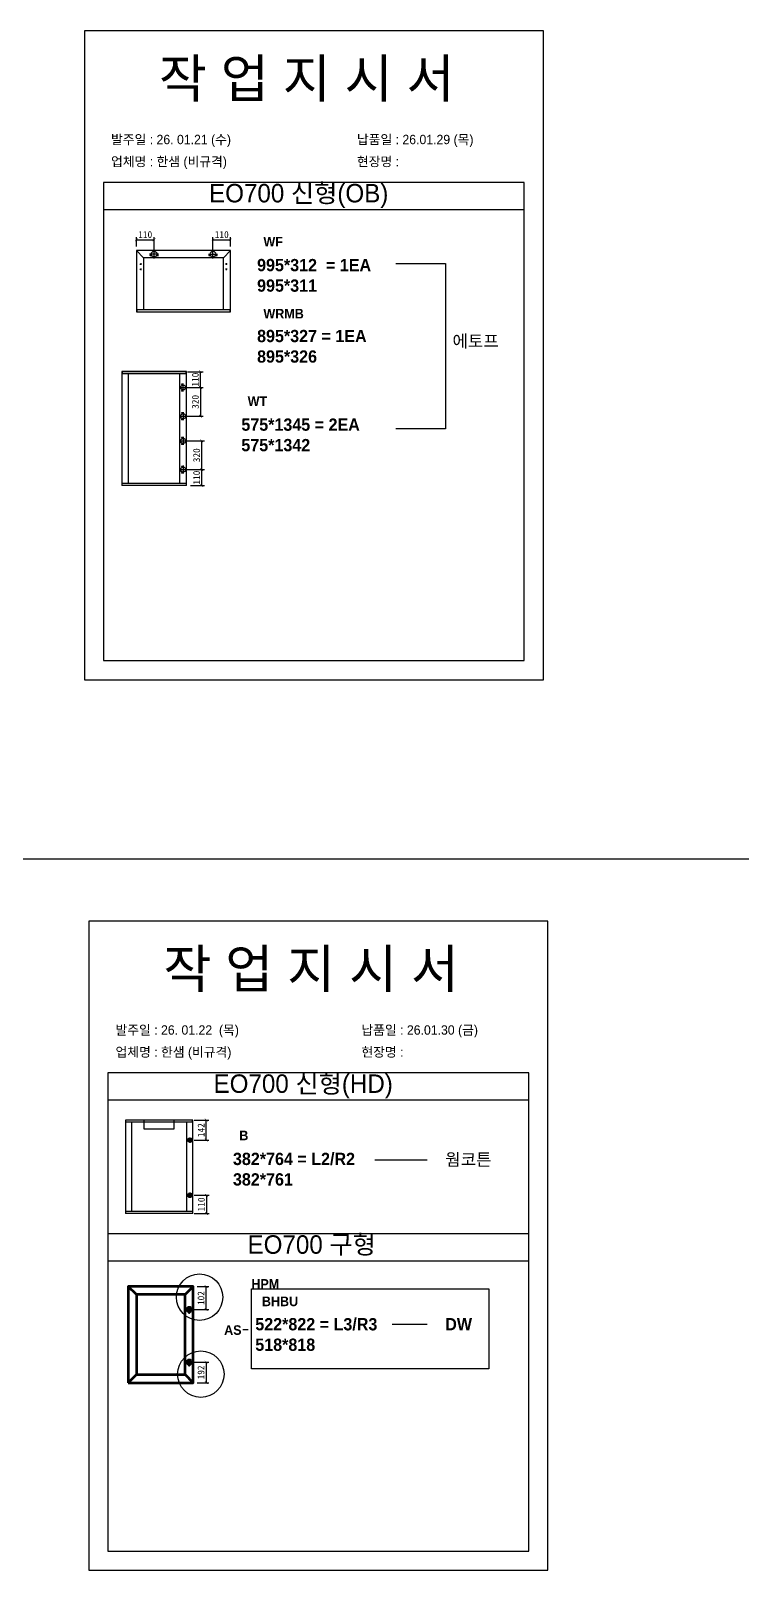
# Model space of a CAD drawing. Header units: millimetres. Extents: x -44117 to 256353, y -2095463 to 65325.
# Drawn here: x 114361 to 116962, y -654183 to -648547 of the extents above; entities that cross this region are included whole.
import ezdxf

# ---------------------------------------------------------------- set-up
doc = ezdxf.new("R2010")
doc.units = ezdxf.units.MM
doc.header["$LTSCALE"] = 10
doc.layers.add('Layer1', color=7, linetype='Continuous', lineweight=70)
doc.styles.add('MtX_Gulim', font='')
doc.styles.get('MtX_Gulim').set_extended_font_data('Gulim', bold=True)
doc.dimstyles.new('ISO-25', dxfattribs={"dimtxt": 2.5, "dimasz": 2.5, "dimexe": 1, "dimexo": 1, "dimtad": 1, "dimtxsty": 'Standard', "dimblk": 'ARCHTICK', "dimcen": 2.5, "dimadec": 0, "dimazin": 0, "dimtfac": 1, "dimtmove": 0, "dimatfit": 3, "dimfxl": 0, "dimarcsym": 0})

# ---------------------------------------------------------------- blocks, each defined once
blk = doc.blocks.new('_ArchTick')
at = {"color": 0, "linetype": 'ByBlock', "const_width": 0.15}
blk.add_lwpolyline([(-0.5, -0.5), (0.5, 0.5)], dxfattribs=at)
blk = doc.blocks.new('*D4589')
at = {"color": 0, "lineweight": -2}
for p, q in [((114748, -649336.7), (114748, -649302.1)), ((114812.6, -649349.4), (114812.6, -649302.1)), ((114748, -649312.1), (114812.6, -649312.1))]:
    blk.add_line(p, q, dxfattribs=at)
at = {"layer": 'Defpoints', "color": 0}
for p in [(114748, -649351.7), (114812.6, -649312.1), (114812.6, -649364.4)]:
    blk.add_point(p, dxfattribs=at)
at = {"color": 0, "lineweight": -2, "xscale": 10, "yscale": 10, "zscale": 10, "rotation": 180}
blk.add_blockref('_ArchTick', (114748, -649312.1), dxfattribs=at)
at = {"color": 0, "lineweight": -2, "xscale": 10, "yscale": 10, "zscale": 10}
blk.add_blockref('_ArchTick', (114812.6, -649312.1), dxfattribs=at)
at = {"color": 0, "insert": (114780.3, -649293.4), "char_height": 25, "attachment_point": 5}
blk.add_mtext('110', dxfattribs=at)
blk = doc.blocks.new('*D4590')
at = {"color": 0, "lineweight": -2}
for p, q in [((115028.1, -649349.4), (115028.1, -649302.1)), ((115092.6, -649336.7), (115092.6, -649302.1)), ((115028.1, -649312.1), (115092.6, -649312.1))]:
    blk.add_line(p, q, dxfattribs=at)
at = {"layer": 'Defpoints', "color": 0}
for p in [(115028.1, -649364.4), (115092.6, -649312.1), (115092.6, -649351.7)]:
    blk.add_point(p, dxfattribs=at)
at = {"color": 0, "lineweight": -2, "xscale": 10, "yscale": 10, "zscale": 10, "rotation": 180}
blk.add_blockref('_ArchTick', (115028.1, -649312.1), dxfattribs=at)
at = {"color": 0, "lineweight": -2, "xscale": 10, "yscale": 10, "zscale": 10}
blk.add_blockref('_ArchTick', (115092.6, -649312.1), dxfattribs=at)
at = {"color": 0, "insert": (115060.4, -649293.4), "char_height": 25, "attachment_point": 5}
blk.add_mtext('110', dxfattribs=at)
blk = doc.blocks.new('*D4591')
at = {"color": 0, "lineweight": -2}
for p, q in [((114934.5, -649795.3), (114992.4, -649795.3)), ((114982.4, -649853.1), (114982.4, -649795.3)), ((114934.5, -649853.1), (114992.4, -649853.1))]:
    blk.add_line(p, q, dxfattribs=at)
at = {"layer": 'Defpoints', "color": 0}
for p in [(114919.5, -649795.3), (114982.4, -649795.3), (114919.5, -649853.1)]:
    blk.add_point(p, dxfattribs=at)
at = {"color": 0, "lineweight": -2, "xscale": 10, "yscale": 10, "zscale": 10}
for p, rotation in [((114982.4, -649795.3), 90), ((114982.4, -649853.1), 270)]:
    blk.add_blockref('_ArchTick', p, dxfattribs=dict(at, rotation=rotation))
at = {"color": 0, "insert": (114963.7, -649824.2), "char_height": 25, "attachment_point": 5, "rotation": 90}
blk.add_mtext('110', dxfattribs=at)
blk = doc.blocks.new('*D4592')
at = {"color": 0, "lineweight": -2}
for p, q in [((114934.5, -650153.7), (114997, -650153.7)), ((114987, -650212.2), (114987, -650153.7)), ((114946.2, -650212.2), (114997, -650212.2))]:
    blk.add_line(p, q, dxfattribs=at)
at = {"layer": 'Defpoints', "color": 0}
for p in [(114919.5, -650153.7), (114987, -650153.7), (114931.2, -650212.2)]:
    blk.add_point(p, dxfattribs=at)
at = {"color": 0, "lineweight": -2, "xscale": 10, "yscale": 10, "zscale": 10}
for p, rotation in [((114987, -650153.7), 90), ((114987, -650212.2), 270)]:
    blk.add_blockref('_ArchTick', p, dxfattribs=dict(at, rotation=rotation))
at = {"color": 0, "insert": (114968.3, -650183), "char_height": 25, "attachment_point": 5, "rotation": 90}
blk.add_mtext('110', dxfattribs=at)
blk = doc.blocks.new('*D4593')
at = {"color": 0, "lineweight": -2}
for p, q in [((114934.5, -650048.5), (114997, -650048.5)), ((114987, -650153.7), (114987, -650048.5)), ((114934.5, -650153.7), (114997, -650153.7))]:
    blk.add_line(p, q, dxfattribs=at)
at = {"layer": 'Defpoints', "color": 0}
for p in [(114919.5, -650048.5), (114987, -650048.5), (114919.5, -650153.7)]:
    blk.add_point(p, dxfattribs=at)
at = {"color": 0, "lineweight": -2, "xscale": 10, "yscale": 10, "zscale": 10}
for p, rotation in [((114987, -650048.5), 90), ((114987, -650153.7), 270)]:
    blk.add_blockref('_ArchTick', p, dxfattribs=dict(at, rotation=rotation))
at = {"color": 0, "insert": (114968.3, -650101.1), "char_height": 25, "attachment_point": 5, "rotation": 90}
blk.add_mtext('320', dxfattribs=at)
blk = doc.blocks.new('*D4594')
at = {"color": 0, "lineweight": -2}
for p, q in [((114934.5, -649853.1), (114992.4, -649853.1)), ((114982.4, -649853.1), (114982.4, -649958.3)), ((114934.5, -649958.3), (114992.4, -649958.3))]:
    blk.add_line(p, q, dxfattribs=at)
at = {"layer": 'Defpoints', "color": 0}
for p in [(114919.5, -649853.1), (114919.5, -649958.3), (114982.4, -649958.3)]:
    blk.add_point(p, dxfattribs=at)
at = {"color": 0, "lineweight": -2, "xscale": 10, "yscale": 10, "zscale": 10}
for p, rotation in [((114982.4, -649853.1), 90), ((114982.4, -649958.3), 270)]:
    blk.add_blockref('_ArchTick', p, dxfattribs=dict(at, rotation=rotation))
at = {"color": 0, "insert": (114963.7, -649905.7), "char_height": 25, "attachment_point": 5, "rotation": 90}
blk.add_mtext('320', dxfattribs=at)
blk = doc.blocks.new('*D4601')
at = {"color": 0, "lineweight": -2}
for p, q in [((114958.8, -652535.2), (115013.5, -652535.2)), ((115003.5, -652608.8), (115003.5, -652535.2)), ((114958.8, -652608.8), (115013.5, -652608.8))]:
    blk.add_line(p, q, dxfattribs=at)
at = {"layer": 'Defpoints', "color": 0}
for p in [(114943.8, -652535.2), (115003.5, -652535.2), (114943.8, -652608.8)]:
    blk.add_point(p, dxfattribs=at)
at = {"color": 0, "lineweight": -2, "xscale": 10, "yscale": 10, "zscale": 10}
for p, rotation in [((115003.5, -652535.2), 90), ((115003.5, -652608.8), 270)]:
    blk.add_blockref('_ArchTick', p, dxfattribs=dict(at, rotation=rotation))
at = {"color": 0, "insert": (114984.7, -652572), "char_height": 25, "attachment_point": 5, "rotation": 90}
blk.add_mtext('142', dxfattribs=at)
blk = doc.blocks.new('*D4602')
at = {"color": 0, "lineweight": -2}
for p, q in [((114958.8, -652810.7), (115014.4, -652810.7)), ((115004.4, -652810.7), (115004.4, -652877.6)), ((114958.8, -652877.6), (115014.4, -652877.6))]:
    blk.add_line(p, q, dxfattribs=at)
at = {"layer": 'Defpoints', "color": 0}
for p in [(114943.8, -652810.7), (114943.8, -652877.6), (115004.4, -652877.6)]:
    blk.add_point(p, dxfattribs=at)
at = {"color": 0, "lineweight": -2, "xscale": 10, "yscale": 10, "zscale": 10}
for p, rotation in [((115004.4, -652810.7), 90), ((115004.4, -652877.6), 270)]:
    blk.add_blockref('_ArchTick', p, dxfattribs=dict(at, rotation=rotation))
at = {"color": 0, "insert": (114985.7, -652844.1), "char_height": 25, "attachment_point": 5, "rotation": 90}
blk.add_mtext('110', dxfattribs=at)
blk = doc.blocks.new('*D4603')
at = {"color": 0, "lineweight": -2}
for p, q in [((114970.5, -653144.8), (115013.2, -653144.8)), ((115003.2, -653229), (115003.2, -653144.8)), ((114956.4, -653229), (115013.2, -653229))]:
    blk.add_line(p, q, dxfattribs=at)
at = {"layer": 'Defpoints', "color": 0}
for p in [(114955.5, -653144.8), (115003.2, -653144.8), (114941.4, -653229)]:
    blk.add_point(p, dxfattribs=at)
at = {"color": 0, "lineweight": -2, "xscale": 10, "yscale": 10, "zscale": 10}
for p, rotation in [((115003.2, -653144.8), 90), ((115003.2, -653229), 270)]:
    blk.add_blockref('_ArchTick', p, dxfattribs=dict(at, rotation=rotation))
at = {"color": 0, "insert": (114984.5, -653186.9), "char_height": 25, "attachment_point": 5, "rotation": 90}
blk.add_mtext('102', dxfattribs=at)
blk = doc.blocks.new('*D4604')
at = {"color": 0, "lineweight": -2}
for p, q in [((114956.4, -653421.6), (115013.2, -653421.6)), ((115003.2, -653421.6), (115003.2, -653496.9)), ((114970.5, -653496.9), (115013.2, -653496.9))]:
    blk.add_line(p, q, dxfattribs=at)
at = {"layer": 'Defpoints', "color": 0}
for p in [(114941.4, -653421.6), (114955.5, -653496.9), (115003.2, -653496.9)]:
    blk.add_point(p, dxfattribs=at)
at = {"color": 0, "lineweight": -2, "xscale": 10, "yscale": 10, "zscale": 10}
for p, rotation in [((115003.2, -653421.6), 90), ((115003.2, -653496.9), 270)]:
    blk.add_blockref('_ArchTick', p, dxfattribs=dict(at, rotation=rotation))
at = {"color": 0, "insert": (114984.5, -653459.2), "char_height": 25, "attachment_point": 5, "rotation": 90}
blk.add_mtext('192', dxfattribs=at)

msp = doc.modelspace()

# ---------------------------------------------------------------- linework, layer by layer
for p, q in [((116167.50209, -649102.17754), (114627.50209, -649102.17754)), ((116167.50209, -649202.17754), (114627.50209, -649202.17754)), ((114747.75349, -649351.71355), (114747.75349, -649576.05387)), ((114774.09424, -649378.0543), (114747.84018, -649351.50427)), ((115092.63933, -649351.41758), (114748.04946, -649351.41758)), ((114828.71292, -649364.43998), (114796.42609, -649364.43998)), ((114812.5695, -649380.58339), (114812.5695, -649348.29656)), ((115011.97587, -649364.43998), (115044.2627, -649364.43998)), ((115028.11929, -649380.58339), (115028.11929, -649348.29656)), ((115066.59454, -649378.0543), (115092.84861, -649351.50427)), ((115092.93529, -649576.05387), (115092.93529, -649351.71355)), ((114761.07186, -649401.13945), (114766.99113, -649401.13945)), ((114761.07186, -649420.08111), (114766.99113, -649420.08111)), ((114764.03149, -649398.17982), (114764.03149, -649404.09909)), ((114764.03149, -649417.12148), (114764.03149, -649423.04075)), ((114774.09424, -649378.0543), (114774.09424, -649568.06286)), ((115066.59454, -649378.0543), (114774.09424, -649378.0543)), ((114801.61886, -649370.35925), (114796.88344, -649370.35925)), ((114799.25115, -649367.99154), (114799.25115, -649372.72696)), ((114828.25557, -649370.35925), (114823.52015, -649370.35925)), ((114825.88786, -649367.99154), (114825.88786, -649372.72696)), ((115017.16864, -649370.35925), (115012.43323, -649370.35925)), ((115014.80094, -649367.99154), (115014.80094, -649372.72696)), ((115043.80536, -649370.35925), (115039.06994, -649370.35925)), ((115041.43765, -649367.99154), (115041.43765, -649372.72696)), ((115066.59454, -649567.47093), (115066.59454, -649378.0543)), ((115079.61694, -649401.13945), (115073.69767, -649401.13945)), ((115079.61694, -649420.08111), (115073.69767, -649420.08111)), ((115076.65731, -649398.17982), (115076.65731, -649404.09909)), ((115076.65731, -649417.12148), (115076.65731, -649423.04075)), ((114747.75349, -649567.47093), (115092.93529, -649567.47093)), ((114747.75349, -649575.52114), (115092.63933, -649575.52114)), ((114748.04946, -649576.34984), (115092.63933, -649576.34984)), ((114749.23331, -649567.47093), (114749.23331, -649576.34984)), ((115091.45547, -649576.34984), (115091.45547, -649567.47093)), ((114694.23868, -649794.81552), (114694.23868, -650212.02338)), ((114931.23224, -649795.29483), (114694.23868, -649795.29483)), ((114931.23224, -649802.53778), (114694.23868, -649802.53778)), ((114930.96596, -649794.54923), (114694.50496, -649794.54923)), ((114695.5701, -649794.54923), (114695.5701, -649802.53778)), ((114717.93803, -649802.00521), (114717.93803, -650204.30112)), ((114907.2666, -650204.30112), (114907.2666, -649802.53778)), ((114929.90082, -649802.53778), (114929.90082, -649794.54923)), ((114931.23224, -650212.02338), (114931.23224, -649794.81552)), ((114904.99112, -649853.13191), (114934.0403, -649853.13191)), ((114916.85286, -649841.14909), (114912.5923, -649841.14909)), ((114916.85286, -649865.11473), (114912.5923, -649865.11473)), ((114914.72258, -649839.01881), (114914.72258, -649843.27937)), ((114914.72258, -649862.98445), (114914.72258, -649867.24501)), ((114919.51571, -649867.6565), (114919.51571, -649838.60732)), ((114904.99112, -649958.31446), (114934.0403, -649958.31446)), ((114916.85286, -649946.33163), (114912.5923, -649946.33163)), ((114916.85286, -649970.29727), (114912.5923, -649970.29727)), ((114914.72258, -649944.20135), (114914.72258, -649948.46191)), ((114914.72258, -649968.16699), (114914.72258, -649972.42755)), ((114919.51571, -649943.78986), (114919.51571, -649972.83904)), ((114916.85286, -650036.54162), (114912.5923, -650036.54162)), ((114914.72258, -650034.41134), (114914.72258, -650038.6719)), ((114919.51571, -650033.99986), (114919.51571, -650063.04904)), ((114904.99112, -650048.52445), (114934.0403, -650048.52445)), ((114916.85286, -650060.50726), (114912.5923, -650060.50726)), ((114914.72258, -650058.37699), (114914.72258, -650062.63754)), ((114904.99112, -650153.70698), (114934.0403, -650153.70698)), ((114916.85286, -650141.72415), (114912.5923, -650141.72415)), ((114914.72258, -650139.59387), (114914.72258, -650143.85443)), ((114919.51571, -650139.18239), (114919.51571, -650168.23157)), ((114931.23224, -650204.30112), (114694.23868, -650204.30112)), ((114931.23224, -650211.54407), (114694.23868, -650211.54407)), ((114930.96596, -650212.28967), (114694.50496, -650212.28967)), ((114695.5701, -650212.28967), (114695.5701, -650204.30112)), ((114916.85286, -650165.68979), (114912.5923, -650165.68979)), ((114914.72258, -650163.55951), (114914.72258, -650167.82007)), ((114929.90082, -650204.30112), (114929.90082, -650212.28967)), ((116183.95229, -652362.55352), (114643.95229, -652362.55352)), ((116183.95229, -652462.55352), (114643.95229, -652462.55352)), ((114707.97852, -652535.41865), (114707.97852, -652877.30554)), ((114954.47916, -652535.86139), (114707.97852, -652535.86139)), ((114954.47916, -652542.55155), (114707.97852, -652542.55155)), ((114954.23319, -652535.17269), (114708.22448, -652535.17269)), ((114729.86911, -652542.05962), (114729.86911, -652870.17266)), ((114932.3426, -652870.17266), (114932.3426, -652542.55155)), ((114953.24935, -652542.55155), (114953.24935, -652535.17269)), ((114954.47916, -652877.30554), (114954.47916, -652535.41865)), ((115620.37654, -652680.24657), (115812.51976, -652680.24657)), ((114954.47916, -652870.17266), (114707.97852, -652870.17266)), ((114954.47916, -652876.86282), (114707.97852, -652876.86282)), ((114954.23319, -652877.55151), (114708.22448, -652877.55151)), ((114709.20832, -652877.55151), (114709.20832, -652870.17266)), ((114953.24935, -652870.17266), (114953.24935, -652877.55151)), ((116183.95229, -652951.62418), (114643.95229, -652951.62418)), ((116183.95229, -653051.62418), (114643.95229, -653051.62418)), ((115136.97478, -653301.90388), (115157.51641, -653301.90388)), ((115684.30229, -653282.96951), (115812.51976, -653282.96951))]:
    msp.add_line(p, q)
at = {"color": 1}
msp.add_line((104015.69829, -651579.06976), (196284.84516, -651579.06976), dxfattribs=at)
msp.add_line((104015.69829, -651579.06976), (196284.84516, -651579.06976), dxfattribs=at)
for points in [[(114557.50209, -650923.00782), (116237.50209, -650923.00782), (116237.50209, -648547.00782), (114557.50209, -648547.00782)], [(114573.95229, -654183.3838), (116253.95229, -654183.3838), (116253.95229, -651807.3838), (114573.95229, -651807.3838)], [(115168.77839, -653153.45374), (116037.55993, -653153.45374), (116037.55993, -653446.26529), (115168.77839, -653446.26529)]]:
    msp.add_lwpolyline(points, close=True)
for points in [[(114627.50209, -649102.17754), (114627.50209, -650853.00782), (116167.50209, -650853.00782), (116167.50209, -649102.17754)], [(115697.0976, -649399.27338), (115879.07788, -649399.27338), (115879.07788, -650004.23487), (115697.0976, -650004.23487)], [(114643.95229, -652362.55352), (114643.95229, -654113.3838), (116183.95229, -654113.3838), (116183.95229, -652362.55352)], [(114884.72141, -652535.17269), (114884.72141, -652568.69111), (114776.6514, -652568.69111), (114776.6514, -652535.17269)]]:
    msp.add_lwpolyline(points)
for centre, radius in [((114812.5695, -649364.43998), 10.35872), ((115028.11929, -649364.43998), 10.35872), ((114764.03149, -649401.13945), 0.88789), ((114764.03149, -649420.08111), 0.88789), ((114799.25115, -649370.35925), 0.94708), ((114825.88786, -649370.35925), 0.94708), ((115014.80094, -649370.35925), 0.94708), ((115041.43765, -649370.35925), 0.94708), ((115076.65731, -649401.13945), 0.88789), ((115076.65731, -649420.08111), 0.88789), ((114919.51571, -649853.13191), 9.31997), ((114914.72258, -649841.14909), 0.85211), ((114914.72258, -649865.11473), 0.85211), ((114919.51571, -649958.31446), 9.31997), ((114914.72258, -649946.33163), 0.85211), ((114914.72258, -649970.29727), 0.85211), ((114919.51571, -650048.52445), 9.31997), ((114914.72258, -650036.54162), 0.85211), ((114914.72258, -650060.50726), 0.85211), ((114919.51571, -650153.70698), 9.31997), ((114914.72258, -650141.72415), 0.85211), ((114914.72258, -650165.68979), 0.85211)]:
    msp.add_circle(centre, radius)
for centre, radius in [((114979.21836, -653183.66654), 84.93173), ((114983.59938, -653465.51816), 84.94753)]:
    msp.add_circle(centre, radius, dxfattribs=at)
for centre, radius, start, end in [((114748.04946, -649351.71355), 0.29596, 90, 180), ((115092.63933, -649351.71355), 0.29596, 0, 90), ((114748.04946, -649576.05387), 0.29596, 180, 270), ((115092.63933, -649576.05387), 0.29596, 270, 0), ((114694.50496, -649794.81552), 0.26628, 90, 180), ((114930.96596, -649794.81552), 0.26628, 0, 90), ((114694.50496, -650212.02339), 0.26628, 180, 270), ((114930.96596, -650212.02339), 0.26628, 270, 0), ((114954.23319, -652535.41865), 0.24596, 0, 90), ((114708.22448, -652877.30555), 0.24596, 180, 270), ((114954.23319, -652877.30555), 0.24596, 270, 0)]:
    msp.add_arc(centre, radius, start, end)
at = {"layer": 'Layer1'}
for p, q in [((114943.84117, -652599.72397), (114943.84117, -652617.85437)), ((114943.84117, -652819.73233), (114943.84117, -652801.60193)), ((114747.90377, -653174.49305), (114718.25343, -653144.84271)), ((114925.80582, -653174.49305), (114955.45616, -653144.84271)), ((114929.0635, -653228.98761), (114953.7125, -653228.98761)), ((114929.0635, -653421.55645), (114953.7125, -653421.55645)), ((114718.25343, -653496.8796), (114747.90377, -653467.22926)), ((114955.45616, -653496.8796), (114925.80582, -653467.22926)), ((114925.80582, -653467.22926), (114955.45616, -653496.8796))]:
    msp.add_line(p, q, dxfattribs=at)
for points in [[(114952.90637, -652608.78917), (114934.77597, -652608.78917)], [(114952.90637, -652810.66713), (114934.77597, -652810.66713)], [(114718.25343, -653496.8796), (114955.45616, -653496.8796), (114955.45616, -653144.84271), (114718.25343, -653144.84271)], [(114747.90377, -653467.22926), (114925.80582, -653467.22926), (114925.80582, -653174.49305), (114747.90377, -653174.49305)], [(114941.388, -653216.66311), (114941.388, -653241.31211)], [(114941.388, -653409.23195), (114941.388, -653433.88094)]]:
    msp.add_lwpolyline(points, close=True, dxfattribs=at)
for centre, radius in [((114943.84117, -652608.78917), 6.04347), ((114943.84117, -652810.66713), 6.04347), ((114941.388, -653228.98761), 8.21633), ((114941.388, -653421.55645), 8.21633)]:
    msp.add_circle(centre, radius, dxfattribs=at)

# ---------------------------------------------------------------- texts
at = {"linetype": 'Continuous', "style": 'MtX_Gulim'}
for s, height, p in [('WF', 35.049344, (115212.8866, -649336.64811)), ('WRMB', 35.049344, (115212.8866, -649600.27361)), ('WT', 35.049344, (115155.24694, -649920.75519)), ('B', 35.04934, (115124.55571, -652609.17401)), ('HPM', 35.049344, (115168.77839, -653152.61923)), ('BHBU', 35.049344, (115207.35201, -653216.73962))]:
    msp.add_text(s, height=height, dxfattribs=at).set_placement(p)
at = {"color": 1, "linetype": 'Continuous', "style": 'MtX_Gulim'}
msp.add_text('AS', height=35.049344, dxfattribs=at).set_placement((115069.0294, -653321.61099))
at = {"attachment_point": 1}
for s, width, gutter_width, heights, insert, char_height in [('{\\fGulim|b0|i0|c129|p50;작 업 지 시 서}', 3307.3198183, 12.5, [-155.84554], (114830.3087, -648651.17033), 140), ('\\pt11;{\\fGulim|b0|i0|c129|p50;발주일 : 26. 01.21 (수)}', 3307.3198183, 12.5, [34.50412], (114655.09934, -648927.89075), 34.3), ('{\\fGulim|b0|i0|c129|p50;납품일 : 26.01.29 (목)}', 3307.3198183, 12.5, [35.09023], (115555.07732, -648927.89075), 34.3), ('{\\fGulim|b0|i0|c129|p50;업체명 : 한샘 (비규격)}', 3307.3198183, 12.5, [36.11279], (114655.09934, -649008.54693), 34.3), ('{\\fGulim|b0|i0|c129|p50;현장명 : }', 3307.3198183, 12.5, [-38.2735], (115555.07732, -649008.54693), 34.3), ('{\\fGulim|b0|i0|c129|p50;EO700 신형(OB)}', 1597.0710432, 6.03612, [-85.06834], (115013.84315, -649107.70625), 67.6045736), ('{\\f굴림|b1|i0|c129|p50;995*312  = 1EA^J\\C1;995*311}', 13607.1496112, 175, [-121.36905], (115189.65944, -649382.33515), 45), ('{\\f굴림|b1|i0|c129|p50;895*327 = 1EA^J\\C1;895*326}', 13607.1496112, 175, [-121.25], (115189.65944, -649642.02594), 45), ('{\\f굴림|b1|i0|c129|p50;에토프}', 13607.1496112, 175, [-50.05952], (115904.7607, -649660.81943), 45), ('{\\f굴림|b1|i0|c129|p50;575*1345 = 2EA\\P\\C1;575*1342}', 13607.1496112, 175, [-121.36905], (115132.01978, -649966.44223), 45), ('{\\fGulim|b0|i0|c129|p50;작 업 지 시 서}', 3307.3198183, 12.5, [-155.84554], (114846.75889, -651911.54631), 140), ('\\pt11;{\\fGulim|b0|i0|c129|p50;발주일 : 26. 01.22  (목)}', 3307.3198183, 12.5, [34.50412], (114671.54954, -652188.26673), 34.3), ('{\\fGulim|b0|i0|c129|p50;납품일 : 26.01.30 (금)}', 3307.3198183, 12.5, [35.09023], (115571.52752, -652188.26673), 34.3), ('{\\fGulim|b0|i0|c129|p50;업체명 : 한샘 (비규격)}', 3307.3198183, 12.5, [36.11279], (114671.54954, -652268.92291), 34.3), ('{\\fGulim|b0|i0|c129|p50;현장명 : }', 3307.3198183, 12.5, [-38.2735], (115571.52752, -652268.92291), 34.3), ('{\\fGulim|b0|i0|c129|p50;EO700 신형(HD)}', 1597.0710432, 6.03612, [-85.06834], (115030.29335, -652368.08223), 67.6045736), ('{\\f굴림|b1|i0|c129|p50;382*764 = L2/R2^J\\C1;382*761}', 13607.1496112, 175, [-125.41667], (115101.32855, -652654.86105), 45), ('{\\f굴림|b1|i0|c129|p50;웜코튼}', 13607.1496112, 175, [-48.57143], (115878.27949, -652657.40167), 45), ('{\\fGulim|b0|i0|c129|p50;EO700 구형}', 1597.0710432, 6.03612, [-75.43626], (115154.72821, -652957.15289), 67.6045736), ('{\\f굴림|b1|i0|c129|p50;522*822 = L3/R3\\P\\C1;518*818}', 13607.1496112, 175, [869.63134], (115183.07177, -653260.16808), 45), ('{\\f굴림|b1|i0|c129|p50;DW}', 13607.1496112, 175, [-46.25], (115878.27949, -653260.12461), 45)]:
    msp.add_mtext_dynamic_manual_height_columns(s, width=width, gutter_width=gutter_width, heights=heights, dxfattribs=dict(at, insert=insert, char_height=char_height))

# ---------------------------------------------------------------- dimensions: what is measured, and where the dimension line sits
for base, p1, p2, picture, middle in [((114812.56951, -649312.13315), (114748.04946, -649351.71355), (114812.56951, -649364.43998), '*D4589', (114780.30948, -649293.38315)), ((115092.63933, -649312.13315), (115028.11929, -649364.43998), (115092.63933, -649351.71355), '*D4590', (115060.37931, -649293.38315))]:
    dim = msp.add_linear_dim(base=base, p1=p1, p2=p2, text='110', dimstyle='ISO-25', override={"dimscale": 10, "dimasz": 1, "dimexo": 1.5, "dimtxsty": 'Standard'})
    dim.commit()
    dim.dimension.update_dxf_attribs({"geometry": picture, "text_midpoint": middle})
dim = msp.add_linear_dim(base=(114982.44084, -649795.29483), p1=(114919.51571, -649853.13191), p2=(114919.51571, -649795.29483), angle=90, text='110', dimstyle='ISO-25', override={"dimscale": 10, "dimasz": 1, "dimexo": 1.5, "dimtxsty": 'Standard'})
dim.commit()
dim.dimension.update_dxf_attribs({"geometry": '*D4591', "text_midpoint": (114982.44084, -649824.21337), "dimtype": 160})
for base, p1, p2, text, picture, middle in [((114982.44084, -649958.31446), (114919.51571, -649853.13191), (114919.51571, -649958.31446), '320', '*D4594', (114963.69084, -649905.72319)), ((114987.01231, -650048.52445), (114919.51571, -650153.70698), (114919.51571, -650048.52445), '320', '*D4593', (114968.26231, -650101.11572)), ((114987.01231, -650153.70698), (114931.15425, -650212.21168), (114919.51571, -650153.70698), '110', '*D4592', (114968.26231, -650182.95933)), ((115003.45495, -652535.17269), (114943.84117, -652608.78917), (114943.84117, -652535.17269), '142', '*D4601', (114984.70495, -652571.98093)), ((115004.40842, -652877.55151), (114943.84117, -652810.66713), (114943.84117, -652877.55151), '110', '*D4602', (114985.65842, -652844.10932)), ((115003.21563, -653144.84271), (114941.388, -653228.98761), (114955.45616, -653144.84271), '102', '*D4603', (114984.46563, -653186.91516)), ((115003.21563, -653496.8796), (114941.388, -653421.55645), (114955.45616, -653496.8796), '192', '*D4604', (114984.46563, -653459.21802))]:
    dim = msp.add_linear_dim(base=base, p1=p1, p2=p2, angle=90, text=text, dimstyle='ISO-25', override={"dimscale": 10, "dimasz": 1, "dimexo": 1.5, "dimtxsty": 'Standard'})
    dim.commit()
    dim.dimension.update_dxf_attribs({"geometry": picture, "text_midpoint": middle})

doc.saveas('drawing.dxf')
